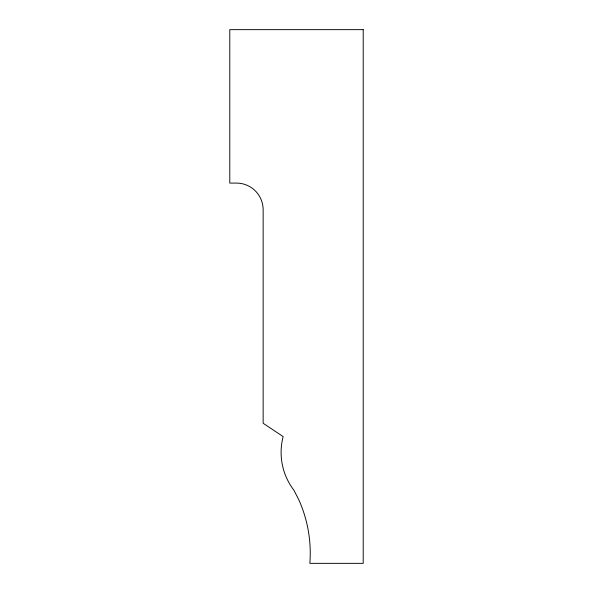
<?xml version="1.0" encoding="UTF-8"?>
<svg xmlns="http://www.w3.org/2000/svg" width="593" height="593" viewBox="0 0 593 593"><rect width="100%" height="100%" fill="white"/><g stroke="black" fill="none" stroke-linecap="round" stroke-linejoin="round"><path stroke-width="0.89" d="M363.212 29.65L229.787 29.65L229.787 183.089L236.459 183.089A26.685 26.685 0 0 1 263.144 209.774L263.144 423.254L283.157 436.596A62.161 62.161 0 0 0 293.92 490.233L298.842 499.847A130.29 130.29 0 0 1 309.842 563.35L363.212 563.35L363.212 29.65"/></g></svg>
